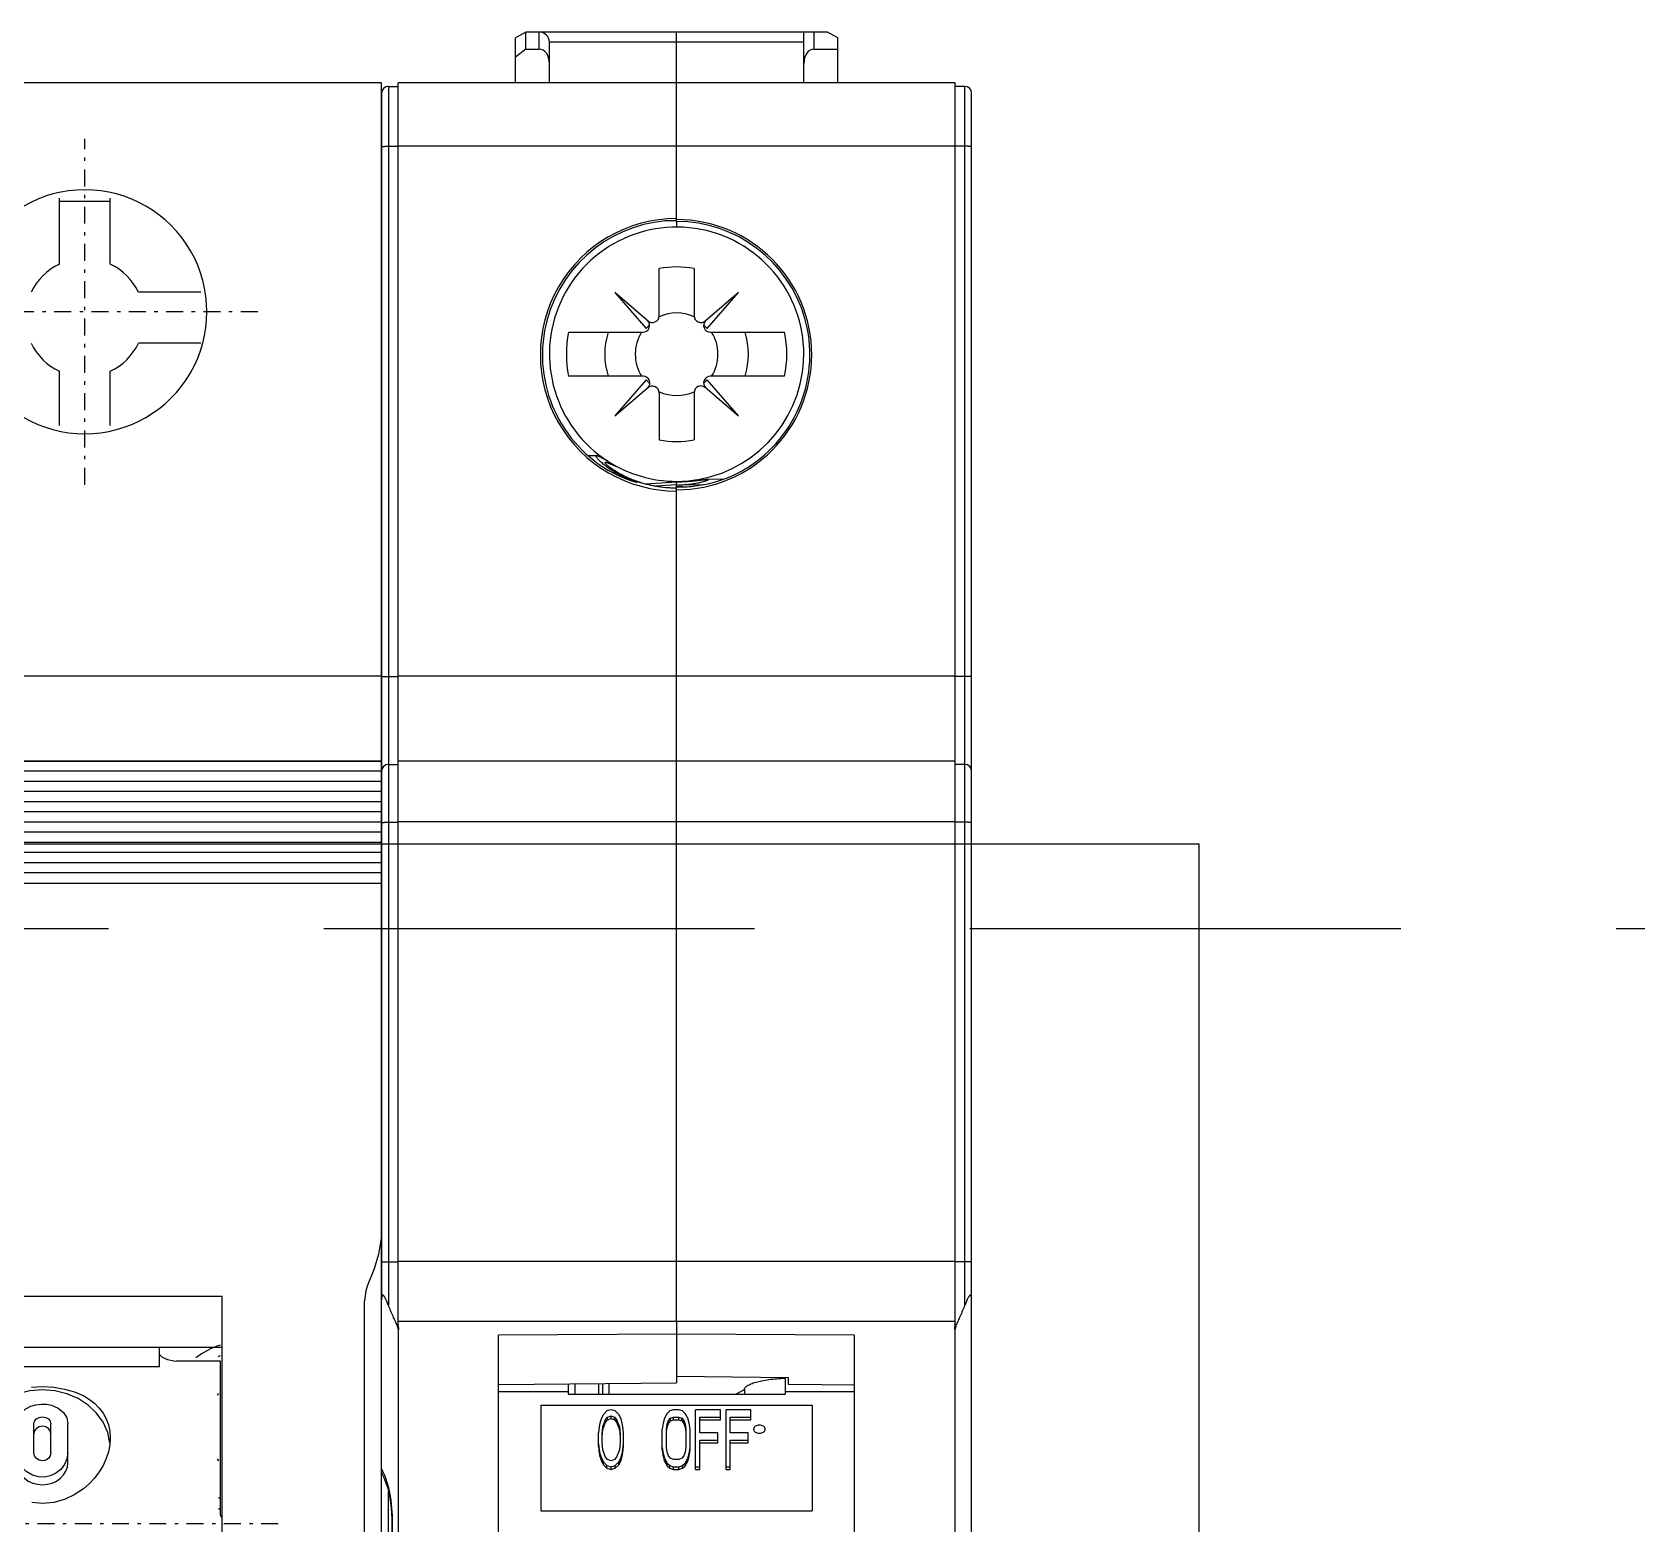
# Model space of a CAD drawing. Header units: millimetres. Extents: x -2573 to 1068, y -1220 to 2800.
# Drawn here: x 554.85 to 602.17, y 2189.94 to 2233.94 of the extents above; entities that cross this region are included whole.
import ezdxf

# ---------------------------------------------------------------- set-up
doc = ezdxf.new("R2010")
doc.units = ezdxf.units.MM
doc.linetypes.add('DASHDOT', pattern=[1, 0.5, -0.25, 0, -0.25])
doc.linetypes.add('DASHED', pattern=[19.05, 12.7, -6.35])
doc.layers.add('noprint', color=2, linetype='Continuous', true_color=0xffff00, plot=False)

# ---------------------------------------------------------------- blocks, each defined once
blk = doc.blocks.new('УЗО')
at = {"linetype": 'Continuous'}
for p, q in [((35, 39), (0, 39)), ((35, 37.14), (35, 39)), ((35, 21.5), (35, 37.14)), ((25.5, 35.5), (25.5, 35.606)), ((25.5, 33.656), (25.5, 35.5)), ((27, 35.5), (25.5, 35.5)), ((27, 35.5), (27, 35.606)), ((27, 33.656), (27, 35.5)), ((29.674, 32.825), (27.831, 32.825)), ((29.674, 31.325), (27.831, 31.325)), ((25.5, 28.894), (25.5, 30.494)), ((27, 28.894), (27, 30.494)), ((35, 21.5), (0, 21.5)), ((35, 19), (35, 21.5)), ((0, 19), (35, 19)), ((35, 19), (0, 19)), ((35, 19), (35, 15.4)), ((35, 17.207), (35, 19)), ((35, 18.7), (8.441, 18.7)), ((35, 18.4), (8.652, 18.4)), ((35, 18.1), (8.725, 18.1)), ((35, 17.8), (8.655, 17.8)), ((35, 17.5), (8.51, 17.5)), ((35, 17.2), (8.728, 17.2)), ((35, 5.181), (35, 17.207)), ((35, 16.9), (8.83, 16.9)), ((35, 16.6), (8.83, 16.6)), ((35, 16.3), (8.75, 16.3)), ((35, 15.7), (8.144, 15.7)), ((35, 16), (8.561, 16)), ((0, 15.4), (35, 15.4)), ((35, -12.181), (35, 5.181)), ((30.3, 3.208), (19.7, 3.208)), ((30.3, -6.573), (30.3, 3.208)), ((34.5, -10.079), (34.5, 3.079)), ((30.3, 1.7), (19.7, 1.7)), ((28.45, 1.134), (28.45, 1.7)), ((28.45, 1.343), (28.45, 1.5)), ((28.45, 1.134), (23.45, 1.134)), ((30.25, 1.302), (28.95, 1.302)), ((30.25, 1.134), (30.25, 1.302)), ((30.25, -1.913), (30.25, 1.134)), ((24.75, -1.406), (24.75, -0.544)), ((25.25, -1.406), (25.25, -0.544)), ((25.75, -1.406), (25.75, -0.544)), ((25.75, -1.698), (25.75, -1.406)), ((30.25, -2.46), (30.25, -1.913)), ((30.25, -3.201), (30.25, -2.46))]:
    blk.add_line(p, q, dxfattribs=at)
at = {"linetype": 'DASHDOT'}
for p, q in [((26.25, 27.15), (26.25, 37.35)), ((31.35, 32.25), (21.15, 32.25)), ((31.953, -3.5), (18.5, -3.5))]:
    blk.add_line(p, q, dxfattribs=at)
at = {"linetype": 'Continuous'}
for points in [[(35, 5.18), (34.989, 4.929), (34.911, 4.451), (34.782, 4.018), (34.58, 3.514)], [(34.58, 3.514), (34.535, 3.378), (34.5, 3.079)], [(28.45, 1.5), (28.528, 1.422), (28.685, 1.344), (28.871, 1.306), (28.95, 1.302)], [(24.683, 0.533), (25.011, 0.549), (25.337, 0.531), (25.652, 0.478), (25.947, 0.393), (26.217, 0.274), (26.389, 0.17), (26.543, 0.051), (26.678, -0.085), (26.791, -0.236), (26.881, -0.4), (26.947, -0.578), (26.987, -0.766), (27, -0.962)], [(26.992, -1.115), (26.926, -0.801), (26.793, -0.504), (26.599, -0.232), (26.35, 0.004), (26.055, 0.197), (25.724, 0.339), (25.368, 0.427), (25, 0.456), (24.631, 0.427), (24.275, 0.339), (23.944, 0.197), (23.649, 0.004), (23.4, -0.232), (23.207, -0.504), (23.074, -0.802), (23.008, -1.116)], [(24.25, -0.544), (24.278, -0.381), (24.36, -0.235), (24.49, -0.115), (24.658, -0.027), (24.805, 0.015), (24.961, 0.033), (25.119, 0.027), (25.272, -0.003), (25.467, -0.086), (25.619, -0.21), (25.716, -0.367), (25.75, -0.544)], [(24.75, -0.544), (24.769, -0.467), (24.823, -0.403), (24.904, -0.36), (25, -0.345), (25.096, -0.36), (25.177, -0.403), (25.231, -0.467), (25.25, -0.544)], [(25.25, -0.836), (25.231, -0.754), (25.177, -0.684), (25.096, -0.637), (25, -0.621), (24.904, -0.637), (24.823, -0.684), (24.769, -0.754), (24.75, -0.836)], [(27, -0.962), (26.986, -1.166), (26.946, -1.371), (26.879, -1.575), (26.788, -1.775), (26.674, -1.967), (26.537, -2.149), (26.381, -2.317), (26.207, -2.469), (25.94, -2.647), (25.647, -2.782), (25.336, -2.867), (25.014, -2.897), (24.692, -2.872)], [(25.75, -1.406), (25.725, -1.582), (25.653, -1.749), (25.539, -1.896), (25.389, -2.013), (25.229, -2.084), (25.057, -2.118), (24.881, -2.11), (24.712, -2.063), (24.523, -1.952), (24.376, -1.795), (24.282, -1.607), (24.25, -1.406)], [(25.25, -1.406), (25.231, -1.494), (25.177, -1.569), (25.096, -1.619), (25, -1.637), (24.904, -1.619), (24.823, -1.568), (24.769, -1.493), (24.75, -1.406)], [(24.25, -1.698), (24.264, -1.824), (24.307, -1.945), (24.376, -2.057), (24.47, -2.155), (24.583, -2.235), (24.713, -2.295), (24.854, -2.331), (25, -2.344), (25.146, -2.331), (25.287, -2.295), (25.417, -2.235), (25.53, -2.155), (25.624, -2.057), (25.693, -1.945), (25.736, -1.824), (25.75, -1.698)], [(30.298, -3.336), (30.253, -3.237), (30.25, -3.201)]]:
    blk.add_lwpolyline(points, dxfattribs=at)
for centre, radius, start, end in [((26.25, 32.25), 3.6, 89.9991, 270.0009), ((26.25, 32.25), 3.6, 269.9991, 90.0009), ((26.25, 32.075), 1.75, 115.3769, 154.6231), ((26.25, 32.075), 1.75, 25.3769, 64.6231), ((26.25, 32.075), 1.75, 205.3769, 244.6231), ((26.25, 32.075), 1.75, 295.3769, 334.6231), ((31.05, -0.645), 2.55, 108.5237, 126.7042), ((31.05, -0.645), 2.25, 111.1429, 112.6344), ((31.05, -0.645), 2.25, 111.153, 112.6458), ((31.05, -0.645), 1.3, 130.9234, 133.7354), ((31.05, -0.645), 1.3, 226.2679, 229.0796), ((31.05, -0.645), 2.25, 247.3498, 248.8431), ((31.05, -0.645), 2.25, 247.3656, 248.857), ((31.05, -0.645), 2.55, 250.1692, 251.4812)]:
    blk.add_arc(centre, radius, start, end, dxfattribs=at)
blk = doc.blocks.new('выключатель однополюсный')
at = {"color": 7, "linetype": 'Continuous'}
for p, q in [((-4.45, 3.36), (-4.75, 3.187)), ((-4.45, 2.86), (-4.45, 3.36)), ((4.45, 3.36), (-4.45, 3.36)), ((0, 1.86), (0, 3.36)), ((3.75, 1.86), (3.75, 3.36)), ((4.75, 3.187), (4.45, 3.36)), ((-4.75, 1.86), (-4.75, 3.187)), ((-4.45, 2.86), (-4.75, 2.616)), ((-4.45, 2.86), (-4.05, 2.86)), ((-3.75, 1.86), (-3.75, 3.06)), ((4.05, 2.86), (4.75, 2.86)), ((4.75, 1.86), (4.75, 3.187)), ((-8.7, 1.56), (-8.7, -34.034)), ((-8.5, 1.76), (-8.21, 1.76)), ((-8.21, -34.9), (-8.21, 1.86)), ((8.21, 1.86), (-8.21, 1.86)), ((0, -2.171), (0, 1.86)), ((8.21, -34.9), (8.21, 1.86)), ((8.5, 1.76), (8.21, 1.76)), ((8.7, -82.84), (8.7, 1.56)), ((0, -2.224), (0, -2.171)), ((0, -2.224), (0, -2.39)), ((-0.515, -5.005), (-0.515, -3.617)), ((0.515, -3.617), (0.515, -5.004)), ((-1.821, -4.319), (-0.902, -5.379)), ((-0.83, -5.177), (-1.821, -4.319)), ((1.821, -4.319), (0.829, -5.179)), ((0.902, -5.379), (1.821, -4.319)), ((-3.184, -5.49), (-0.996, -5.49)), ((-0.902, -5.379), (-0.796, -5.274)), ((0.796, -5.273), (0.902, -5.379)), ((0.995, -5.49), (3.186, -5.49)), ((-0.988, -6.79), (-3.184, -6.79)), ((-0.902, -6.9), (-1.821, -7.96)), ((-1.821, -7.96), (-0.814, -7.088)), ((-0.789, -7.012), (-0.902, -6.9)), ((0.902, -6.9), (0.796, -7.006)), ((1.821, -7.96), (0.902, -6.9)), ((3.186, -6.79), (0.995, -6.79)), ((-0.515, -7.282), (-0.515, -8.663)), ((0.515, -7.275), (0.515, -8.663)), ((0.829, -7.1), (1.821, -7.96)), ((-2.615, -9.127), (-2.367, -9.131)), ((0, -9.913), (-0.905, -9.973)), ((0, -9.89), (0, -9.913)), ((0, -9.994), (0, -9.913)), ((1.383, -9.827), (0.927, -9.831)), ((0, -9.994), (-0.624, -10.035)), ((0, -9.994), (0.797, -9.987)), ((0, -10.14), (0, -9.994)), ((0, -34.665), (0, -10.14)), ((-8.5, -15.643), (-8.21, -15.643)), ((8.21, -15.64), (-8.21, -15.64)), ((8.5, -15.643), (8.21, -15.643)), ((-8.5, -18.24), (-8.21, -18.24)), ((8.21, -18.14), (-8.21, -18.14)), ((8.5, -18.24), (8.21, -18.24)), ((-8.7, -47.245), (-8.7, -34.034)), ((-8.2, -46.365), (-8.2, -34.914)), ((0, -34.665), (0, -36.474)), ((8.2, -34.914), (8.2, -46.365)), ((0, -35.045), (-5.25, -35.07)), ((-5.25, -43.06), (-5.25, -35.07)), ((5.25, -35.07), (0, -35.045)), ((5.25, -43.06), (5.25, -35.07)), ((3.3, -36.33), (0, -36.295)), ((3.2, -36.329), (3.2, -36.73)), ((3.3, -36.524), (3.3, -36.33)), ((-5.25, -36.525), (0, -36.474)), ((-3.2, -36.505), (-3.2, -36.73)), ((-3.2, -36.73), (-3.2, -36.81)), ((-3.2, -36.81), (3.2, -36.81)), ((-3, -36.503), (-3, -36.81)), ((-2.3, -36.497), (-2.3, -36.81)), ((-2, -36.494), (-2, -36.81)), ((1.75, -36.81), (2, -36.676)), ((2, -36.675), (2, -36.81)), ((3.2, -36.73), (3.2, -36.81)), ((5.25, -36.543), (3.3, -36.524)), ((-4, -37.133), (4, -37.133)), ((-4, -37.133), (-4, -40.256)), ((-2.055, -37.308), (-2.157, -37.415)), ((-1.932, -37.272), (-2.055, -37.308)), ((-1.81, -37.308), (-1.932, -37.272)), ((-1.708, -37.415), (-1.81, -37.308)), ((-0.279, -37.379), (-0.36, -37.522)), ((-0.197, -37.308), (-0.279, -37.379)), ((-0.095, -37.272), (-0.197, -37.308)), ((0.068, -37.272), (-0.095, -37.272)), ((0.17, -37.308), (0.068, -37.272)), ((0.252, -37.379), (0.17, -37.308)), ((0.334, -37.522), (0.252, -37.379)), ((0.558, -39.036), (0.558, -37.272)), ((1.293, -37.272), (0.558, -37.272)), ((1.293, -37.568), (1.293, -37.272)), ((1.457, -39.036), (1.457, -37.272)), ((2.192, -37.272), (1.457, -37.272)), ((2.192, -37.568), (2.192, -37.272)), ((4, -37.133), (4, -40.256)), ((-2.28, -37.773), (-2.3, -37.952)), ((-2.259, -37.666), (-2.28, -37.773)), ((-2.218, -37.522), (-2.259, -37.666)), ((-2.157, -37.415), (-2.218, -37.522)), ((-2.198, -37.988), (-2.178, -37.773)), ((-2.198, -38.069), (-2.178, -37.854)), ((-2.178, -37.773), (-2.096, -37.558)), ((-2.178, -37.854), (-2.096, -37.639)), ((-2.178, -37.854), (-2.178, -37.773)), ((-2.096, -37.558), (-2.035, -37.487)), ((-2.096, -37.639), (-2.096, -37.558)), ((-2.096, -37.639), (-2.035, -37.568)), ((-2.035, -37.487), (-1.932, -37.451)), ((-2.035, -37.568), (-2.035, -37.487)), ((-2.035, -37.568), (-1.932, -37.532)), ((-1.932, -37.451), (-1.83, -37.487)), ((-1.932, -37.532), (-1.932, -37.451)), ((-1.932, -37.532), (-1.83, -37.568)), ((-1.83, -37.487), (-1.769, -37.558)), ((-1.83, -37.568), (-1.83, -37.487)), ((-1.83, -37.568), (-1.769, -37.639)), ((-1.769, -37.558), (-1.688, -37.773)), ((-1.769, -37.639), (-1.769, -37.558)), ((-1.769, -37.639), (-1.688, -37.854)), ((-1.647, -37.522), (-1.708, -37.415)), ((-1.688, -37.773), (-1.667, -37.988)), ((-1.688, -37.854), (-1.688, -37.773)), ((-1.688, -37.854), (-1.667, -38.069)), ((-1.606, -37.666), (-1.647, -37.522)), ((-1.585, -37.773), (-1.606, -37.666)), ((-1.565, -37.952), (-1.585, -37.773)), ((-0.401, -37.666), (-0.422, -37.845)), ((-0.422, -38.463), (-0.422, -37.845)), ((-0.36, -37.522), (-0.401, -37.666)), ((-0.299, -37.845), (-0.279, -37.701)), ((-0.299, -37.926), (-0.279, -37.782)), ((-0.299, -38.382), (-0.299, -37.845)), ((-0.279, -37.701), (-0.238, -37.594)), ((-0.279, -37.782), (-0.238, -37.675)), ((-0.279, -37.782), (-0.279, -37.701)), ((-0.238, -37.594), (-0.177, -37.522)), ((-0.238, -37.675), (-0.238, -37.594)), ((-0.238, -37.675), (-0.177, -37.603)), ((-0.177, -37.522), (-0.095, -37.487)), ((-0.177, -37.603), (-0.177, -37.522)), ((-0.177, -37.603), (-0.095, -37.568)), ((-0.095, -37.568), (-0.095, -37.487)), ((-0.095, -37.487), (0.068, -37.487)), ((-0.095, -37.568), (0.068, -37.568)), ((0.068, -37.568), (0.068, -37.487)), ((0.068, -37.487), (0.15, -37.522)), ((0.068, -37.568), (0.15, -37.603)), ((0.15, -37.603), (0.15, -37.522)), ((0.15, -37.522), (0.211, -37.594)), ((0.15, -37.603), (0.211, -37.675)), ((0.211, -37.675), (0.211, -37.594)), ((0.211, -37.594), (0.252, -37.701)), ((0.211, -37.675), (0.252, -37.782)), ((0.252, -37.701), (0.273, -37.845)), ((0.252, -37.782), (0.252, -37.701)), ((0.252, -37.782), (0.273, -37.926)), ((0.273, -37.845), (0.273, -38.382)), ((0.375, -37.666), (0.334, -37.522)), ((0.395, -37.845), (0.375, -37.666)), ((0.395, -38.463), (0.395, -37.845)), ((0.681, -37.952), (0.681, -37.487)), ((0.681, -37.487), (1.293, -37.487)), ((0.681, -37.568), (1.293, -37.568)), ((1.579, -37.952), (1.579, -37.487)), ((1.579, -37.487), (2.192, -37.487)), ((1.579, -37.568), (2.192, -37.568)), ((-2.3, -38.355), (-2.3, -37.952)), ((-2.3, -38.274), (-2.28, -38.453)), ((-2.198, -38.239), (-2.198, -37.988)), ((-2.178, -38.453), (-2.198, -38.239)), ((-1.667, -38.239), (-1.688, -38.453)), ((-1.667, -37.988), (-1.667, -38.239)), ((-1.585, -38.453), (-1.565, -38.274)), ((-1.565, -38.355), (-1.565, -37.952)), ((1.212, -37.952), (0.681, -37.952)), ((0.681, -39.036), (0.681, -38.167)), ((0.681, -38.167), (1.212, -38.167)), ((0.681, -38.248), (1.212, -38.248)), ((1.212, -38.248), (1.212, -37.952)), ((2.11, -37.952), (1.579, -37.952)), ((1.579, -39.036), (1.579, -38.167)), ((1.579, -38.167), (2.11, -38.167)), ((1.579, -38.248), (2.11, -38.248)), ((2.11, -38.248), (2.11, -37.952)), ((-2.3, -38.355), (-2.28, -38.534)), ((-2.28, -38.453), (-2.259, -38.561)), ((-2.28, -38.534), (-2.28, -38.453)), ((-2.28, -38.534), (-2.259, -38.642)), ((-2.259, -38.561), (-2.218, -38.704)), ((-2.259, -38.642), (-2.259, -38.561)), ((-2.259, -38.642), (-2.218, -38.785)), ((-2.218, -38.704), (-2.157, -38.812)), ((-2.218, -38.785), (-2.218, -38.704)), ((-2.218, -38.785), (-2.157, -38.893)), ((-2.096, -38.668), (-2.178, -38.453)), ((-2.035, -38.74), (-2.096, -38.668)), ((-1.932, -38.776), (-2.035, -38.74)), ((-1.83, -38.74), (-1.932, -38.776)), ((-1.769, -38.668), (-1.83, -38.74)), ((-1.688, -38.453), (-1.769, -38.668)), ((-1.708, -38.812), (-1.647, -38.704)), ((-1.708, -38.893), (-1.647, -38.785)), ((-1.647, -38.704), (-1.606, -38.561)), ((-1.647, -38.785), (-1.606, -38.642)), ((-1.647, -38.785), (-1.647, -38.704)), ((-1.606, -38.561), (-1.585, -38.453)), ((-1.606, -38.642), (-1.585, -38.534)), ((-1.606, -38.642), (-1.606, -38.561)), ((-1.585, -38.534), (-1.565, -38.355)), ((-1.585, -38.534), (-1.585, -38.453)), ((-0.422, -38.382), (-0.401, -38.561)), ((-0.422, -38.463), (-0.401, -38.642)), ((-0.401, -38.642), (-0.401, -38.561)), ((-0.401, -38.561), (-0.36, -38.704)), ((-0.401, -38.642), (-0.36, -38.785)), ((-0.36, -38.785), (-0.36, -38.704)), ((-0.36, -38.704), (-0.279, -38.847)), ((-0.36, -38.785), (-0.279, -38.928)), ((-0.279, -38.525), (-0.299, -38.382)), ((-0.238, -38.632), (-0.279, -38.525)), ((-0.177, -38.704), (-0.238, -38.632)), ((-0.095, -38.74), (-0.177, -38.704)), ((0.068, -38.74), (-0.095, -38.74)), ((0.15, -38.704), (0.068, -38.74)), ((0.211, -38.632), (0.15, -38.704)), ((0.252, -38.525), (0.211, -38.632)), ((0.273, -38.382), (0.252, -38.525)), ((0.252, -38.847), (0.334, -38.704)), ((0.252, -38.928), (0.334, -38.785)), ((0.334, -38.704), (0.375, -38.561)), ((0.334, -38.785), (0.375, -38.642)), ((0.334, -38.785), (0.334, -38.704)), ((0.375, -38.561), (0.395, -38.382)), ((0.375, -38.642), (0.395, -38.463)), ((0.375, -38.642), (0.375, -38.561)), ((-2.157, -38.812), (-2.055, -38.919)), ((-2.157, -38.893), (-2.157, -38.812)), ((-2.157, -38.893), (-2.055, -39)), ((-2.055, -38.919), (-1.932, -38.955)), ((-2.055, -39), (-2.055, -38.919)), ((-2.055, -39), (-1.932, -39.036)), ((-1.932, -38.955), (-1.81, -38.919)), ((-1.932, -39.036), (-1.932, -38.955)), ((-1.932, -39.036), (-1.81, -39)), ((-1.81, -38.919), (-1.708, -38.812)), ((-1.81, -39), (-1.708, -38.893)), ((-1.81, -39), (-1.81, -38.919)), ((-1.708, -38.893), (-1.708, -38.812)), ((-0.279, -38.928), (-0.279, -38.847)), ((-0.279, -38.847), (-0.197, -38.919)), ((-0.279, -38.928), (-0.197, -39)), ((-0.197, -39), (-0.197, -38.919)), ((-0.197, -38.919), (-0.095, -38.955)), ((-0.197, -39), (-0.095, -39.036)), ((-0.095, -39.036), (-0.095, -38.955)), ((-0.095, -38.955), (0.068, -38.955)), ((-0.095, -39.036), (0.068, -39.036)), ((0.068, -38.955), (0.17, -38.919)), ((0.068, -39.036), (0.068, -38.955)), ((0.068, -39.036), (0.17, -39)), ((0.17, -38.919), (0.252, -38.847)), ((0.17, -39), (0.17, -38.919)), ((0.17, -39), (0.252, -38.928)), ((0.252, -38.928), (0.252, -38.847)), ((0.558, -38.955), (0.681, -38.955)), ((0.558, -39.036), (0.681, -39.036)), ((1.457, -38.955), (1.579, -38.955)), ((1.457, -39.036), (1.579, -39.036)), ((-4, -40.256), (4, -40.256))]:
    blk.add_line(p, q, dxfattribs=at)
at = {"color": 9, "linetype": 'Continuous', "true_color": 0xc0c0c0}
for p, q in [((-4.05, 2.86), (-4.05, 3.36)), ((4.05, 3.36), (4.05, 2.86)), ((3.75, 3.06), (-3.75, 3.06)), ((-8.5, 1.76), (-8.5, -34.185)), ((8.5, -34.185), (8.5, 1.76)), ((8.21, 0), (-8.21, 0)), ((-8.5, -0.007), (-8.21, -0.007)), ((8.5, -0.007), (8.21, -0.007)), ((0, -2.207), (-0.347, -2.213)), ((-1.772, -9.641), (-1.884, -9.639)), ((-1.289, -9.869), (-1.359, -9.867)), ((0.195, -10.052), (0, -10.054)), ((-8.5, -19.943), (-8.21, -19.943)), ((8.21, -19.932), (-8.21, -19.932)), ((8.5, -19.943), (8.21, -19.943)), ((-8.5, -32.908), (-8.21, -32.908)), ((8.21, -32.904), (-8.21, -32.904)), ((8.5, -32.908), (8.21, -32.908)), ((-8.251, -34.757), (-8.21, -34.757)), ((8.21, -34.665), (-8.21, -34.665)), ((8.251, -34.757), (8.21, -34.757)), ((-5.25, -36.73), (-3.2, -36.73)), ((-2.188, -36.496), (-2.188, -36.81)), ((3.2, -36.73), (5.25, -36.73)), ((-8.497, -41.597), (-8.497, -39.681))]:
    blk.add_line(p, q, dxfattribs=at)
at = {"color": 7, "linetype": 'Continuous'}
for points in [[(-1.756, -9.621), (-1.792, -9.599), (-1.826, -9.577), (-1.856, -9.557), (-1.884, -9.538), (-1.909, -9.521), (-1.932, -9.504), (-1.952, -9.489), (-1.969, -9.475), (-1.984, -9.463), (-1.997, -9.452), (-2.008, -9.443), (-2.016, -9.435), (-2.022, -9.43), (-2.025, -9.426), (-2.026, -9.425)], [(-1.235, -9.869), (-1.301, -9.844), (-1.363, -9.819), (-1.422, -9.793), (-1.479, -9.768), (-1.532, -9.742), (-1.583, -9.717), (-1.631, -9.692), (-1.675, -9.668), (-1.717, -9.644), (-1.756, -9.621)], [(-1.095, -9.918), (-1.167, -9.894), (-1.235, -9.869)], [(0, -10.093), (-0.089, -10.091), (-0.198, -10.086), (-0.303, -10.078), (-0.404, -10.068), (-0.502, -10.055), (-0.597, -10.04), (-0.688, -10.023), (-0.776, -10.005), (-0.861, -9.985), (-0.942, -9.964), (-1.02, -9.941), (-1.095, -9.918)], [(-8.668, -39.191), (-8.642, -39.249), (-8.579, -39.404), (-8.529, -39.558), (-8.489, -39.712), (-8.459, -39.866), (-8.435, -40.021), (-8.418, -40.176), (-8.407, -40.334), (-8.4, -40.494), (-8.398, -40.64)], [(-8.398, -40.64), (-8.4, -40.784), (-8.407, -40.944), (-8.418, -41.101), (-8.435, -41.257), (-8.458, -41.411), (-8.489, -41.566), (-8.529, -41.72), (-8.579, -41.874), (-8.641, -42.029), (-8.668, -42.088)]]:
    blk.add_lwpolyline(points, dxfattribs=at)
for centre, radius, start, end in [((-4.05, 3.06), 0.3, 0, 90), ((-8.5, 1.56), 0.2, 90, 180), ((-8.5, 1.56), 0.2, 98.0214, 100.1321), ((8.5, 1.56), 0.2, 0, 90), ((0, -6.14), 3.75, 270, 237.5106), ((0, -6.14), 2.575, 78.463, 101.537), ((-0.996, -5.29), 0.2, 270, 45.4387), ((-0.715, -5.005), 0.2, 225.4387, 0), ((0, -6.14), 1.22, 65.0308, 114.9692), ((0.715, -5.004), 0.2, 180, 314.427), ((0.995, -5.29), 0.2, 134.427, 270), ((0, -6.14), 3.25, 168.463, 191.537), ((0, -6.14), 2.119, 162.1391, 197.8609), ((0, -6.14), 1.22, 147.8061, 180), ((0, -6.14), 1.22, 327.8061, 32.1939), ((0, -6.14), 2.119, 342.1391, 17.8609), ((0, -6.14), 3.251, 348.4677, 11.5323), ((0, -6.14), 1.22, 180, 212.1939), ((-0.988, -6.99), 0.2, 313.0821, 90), ((-0.715, -7.282), 0.2, 0, 133.0821), ((0.715, -7.275), 0.2, 45.573, 180), ((0.995, -6.99), 0.2, 90, 225.573), ((0, -6.14), 1.22, 245.0308, 294.9692), ((0, -6.14), 2.575, 258.463, 281.537), ((0, -6.14), 3.75, 237.5102, 270), ((-8.5, -18.44), 0.2, 90, 180), ((8.5, -18.44), 0.2, 0, 90)]:
    blk.add_arc(centre, radius, start, end, dxfattribs=at)
at = {"color": 9, "linetype": 'Continuous', "true_color": 0xc0c0c0}
for centre, radius, start, end in [((-0.042, -6.653), 3.432, 248.4437, 251.0613), ((0.024, -6.384), 3.709, 269.0949, 269.6269), ((-11.973, -40.578), 3.629, 25.1846, 25.5893)]:
    blk.add_arc(centre, radius, start, end, dxfattribs=at)
at = {"color": 7, "linetype": 'Continuous'}
for centre, major_axis, ratio, start_param, end_param in [((-4.05, 2.436), (0, 0.424), 0.707107, 4.712389, 6.283185), ((4.05, 2.436), (0, -0.424), 0.707107, 3.141593, 4.712389), ((0.004, -6.157), (-0.962, 3.843), 0.999989, 6.039123, 8.647871), ((0, -6.158), (0, 4.018), 0.99999, 0, 3.141593), ((0, -6.155), (0, 3.984), 0.999992, 3.141593, 6.283185), ((-0.002, -6.155), (0.488, 3.901), 0.999992, 3.81872, 6.407149), ((-0.007, -6.5), (0.075, 3.606), 0.995002, 2.648644, 2.797291)]:
    blk.add_ellipse(centre, major_axis=major_axis, ratio=ratio, start_param=start_param, end_param=end_param, dxfattribs=at)
at = {"color": 9, "linetype": 'Continuous', "true_color": 0xc0c0c0}
for points, knots in [([(-8.7, -0.021), (-8.7, -0.02), (-8.699, -0.019), (-8.696, -0.018), (-8.691, -0.017), (-8.681, -0.015), (-8.664, -0.013), (-8.64, -0.011), (-8.61, -0.009), (-8.576, -0.008), (-8.539, -0.007), (-8.513, -0.007), (-8.5, -0.007)], [0, 0, 0, 0, 0.008294, 0.024077, 0.048626, 0.082035, 0.174467, 0.298258, 0.448803, 0.620399, 0.806492, 1, 1, 1, 1]), ([(8.7, -0.021), (8.7, -0.02), (8.699, -0.019), (8.696, -0.018), (8.691, -0.017), (8.681, -0.015), (8.664, -0.013), (8.64, -0.011), (8.61, -0.009), (8.576, -0.008), (8.539, -0.007), (8.513, -0.007), (8.5, -0.007)], [0, 0, 0, 0, 0.008294, 0.024077, 0.048626, 0.082035, 0.174467, 0.298258, 0.448803, 0.620399, 0.806492, 1, 1, 1, 1]), ([(-2.031, -9.429), (-2.039, -9.421), (-2.055, -9.408), (-2.075, -9.388), (-2.09, -9.371), (-2.101, -9.356), (-2.107, -9.346), (-2.109, -9.339), (-2.11, -9.335), (-2.109, -9.331), (-2.106, -9.329), (-2.103, -9.327), (-2.1, -9.327), (-2.099, -9.327)], [0, 0, 0, 0, 0.240117, 0.4434, 0.609549, 0.738805, 0.832444, 0.867128, 0.895132, 0.918769, 0.941698, 0.967862, 1, 1, 1, 1]), ([(-2.099, -9.327), (-2.096, -9.326), (-2.09, -9.327), (-2.074, -9.329), (-2.048, -9.336), (-2.011, -9.35), (-1.966, -9.369), (-1.911, -9.392), (-1.822, -9.431), (-1.751, -9.461), (-1.7, -9.482)], [0, 0, 0, 0, 0.019291, 0.044246, 0.111993, 0.203835, 0.319392, 0.457899, 0.618335, 1, 1, 1, 1]), ([(-1.303, -9.844), (-1.385, -9.812), (-1.538, -9.744), (-1.743, -9.634), (-1.886, -9.542), (-1.977, -9.474), (-2.014, -9.443), (-2.031, -9.429)], [0, 0, 0, 0, 0.31596, 0.595391, 0.826826, 0.921237, 1, 1, 1, 1]), ([(-0.034, -10.093), (-0.229, -10.09), (-0.61, -10.054), (-0.98, -9.959), (-1.156, -9.899)], [0, 0, 0, 0, 0.512397, 1, 1, 1, 1]), ([(-8.7, -19.964), (-8.7, -19.963), (-8.699, -19.961), (-8.696, -19.959), (-8.691, -19.957), (-8.681, -19.954), (-8.664, -19.951), (-8.64, -19.949), (-8.61, -19.946), (-8.563, -19.943), (-8.526, -19.943), (-8.5, -19.943)], [0, 0, 0, 0, 0.011049, 0.028326, 0.053708, 0.087568, 0.180168, 0.303483, 0.4531, 0.623445, 1, 1, 1, 1]), ([(8.7, -19.964), (8.7, -19.963), (8.699, -19.961), (8.696, -19.959), (8.691, -19.957), (8.681, -19.954), (8.664, -19.951), (8.64, -19.949), (8.61, -19.946), (8.563, -19.943), (8.526, -19.943), (8.5, -19.943)], [0, 0, 0, 0, 0.011049, 0.028325, 0.053709, 0.087567, 0.180169, 0.303485, 0.4531, 0.623446, 1, 1, 1, 1]), ([(-8.7, -32.916), (-8.7, -32.916), (-8.698, -32.915), (-8.696, -32.914), (-8.691, -32.914), (-8.684, -32.913), (-8.676, -32.912), (-8.666, -32.912), (-8.654, -32.911), (-8.636, -32.91), (-8.61, -32.909), (-8.576, -32.909), (-8.539, -32.908), (-8.513, -32.908), (-8.5, -32.908)], [0, 0, 0, 0, 0.006112, 0.020951, 0.045011, 0.078174, 0.120154, 0.170571, 0.228947, 0.294727, 0.44592, 0.618366, 0.805443, 1, 1, 1, 1]), ([(8.7, -32.916), (8.7, -32.916), (8.698, -32.915), (8.696, -32.914), (8.691, -32.914), (8.684, -32.913), (8.676, -32.912), (8.666, -32.912), (8.654, -32.911), (8.636, -32.91), (8.61, -32.909), (8.576, -32.909), (8.539, -32.908), (8.513, -32.908), (8.5, -32.908)], [0, 0, 0, 0, 0.006113, 0.020951, 0.045012, 0.078173, 0.120154, 0.170572, 0.228946, 0.294729, 0.44592, 0.618367, 0.805444, 1, 1, 1, 1]), ([(-8.689, -39.034), (-8.662, -39.091), (-8.612, -39.206), (-8.547, -39.386), (-8.494, -39.576), (-8.453, -39.775), (-8.422, -39.983), (-8.393, -40.272), (-8.386, -40.492), (-8.386, -40.64)], [0, 0, 0, 0, 0.113595, 0.22929, 0.348496, 0.47193, 0.599594, 0.730886, 1, 1, 1, 1]), ([(-8.386, -40.64), (-8.386, -40.787), (-8.393, -41.007), (-8.422, -41.296), (-8.453, -41.504), (-8.494, -41.703), (-8.547, -41.893), (-8.612, -42.073), (-8.662, -42.188), (-8.689, -42.245)], [0, 0, 0, 0, 0.269114, 0.400406, 0.52807, 0.651504, 0.77071, 0.886405, 1, 1, 1, 1])]:
    blk.add_open_spline(points, degree=3, knots=knots, dxfattribs=at)
at = {"color": 7, "linetype": 'Continuous'}
for points, knots in [([(-2.367, -9.131), (-2.369, -9.131), (-2.373, -9.131), (-2.377, -9.133), (-2.38, -9.136), (-2.381, -9.14), (-2.381, -9.146), (-2.379, -9.153), (-2.375, -9.16), (-2.367, -9.173), (-2.354, -9.192), (-2.332, -9.218), (-2.304, -9.248), (-2.27, -9.282), (-2.229, -9.32), (-2.163, -9.377), (-2.065, -9.454), (-1.928, -9.549), (-1.826, -9.61), (-1.772, -9.641)], [0, 0, 0, 0, 0.007018, 0.012553, 0.017389, 0.022644, 0.029231, 0.037639, 0.048102, 0.06074, 0.092744, 0.133867, 0.184095, 0.243299, 0.311264, 0.3877, 0.564453, 0.769976, 1, 1, 1, 1]), ([(-2.014, -9.303), (-2.058, -9.279), (-2.121, -9.246), (-2.199, -9.204), (-2.247, -9.179), (-2.287, -9.159), (-2.321, -9.144), (-2.346, -9.134), (-2.361, -9.131), (-2.367, -9.131)], [0, 0, 0, 0, 0.379747, 0.538845, 0.676267, 0.791342, 0.883621, 0.952977, 1, 1, 1, 1]), ([(-1.162, -9.922), (-1.164, -9.922), (-1.168, -9.921), (-1.178, -9.919), (-1.194, -9.916), (-1.215, -9.91), (-1.239, -9.904), (-1.264, -9.897), (-1.299, -9.886), (-1.343, -9.872), (-1.398, -9.854), (-1.453, -9.834), (-1.508, -9.813), (-1.583, -9.783), (-1.676, -9.743), (-1.787, -9.691), (-1.897, -9.634), (-1.969, -9.593), (-2.004, -9.572)], [0, 0, 0, 0, 0.005458, 0.013291, 0.03389, 0.058559, 0.085593, 0.114115, 0.143649, 0.204724, 0.267565, 0.331589, 0.39648, 0.46205, 0.594753, 0.729025, 0.864326, 1, 1, 1, 1]), ([(-1.289, -9.869), (-1.281, -9.872), (-1.266, -9.878), (-1.243, -9.887), (-1.225, -9.894), (-1.21, -9.899), (-1.2, -9.903), (-1.191, -9.907), (-1.182, -9.91), (-1.175, -9.913), (-1.169, -9.916), (-1.165, -9.917), (-1.163, -9.918), (-1.162, -9.919), (-1.161, -9.92), (-1.16, -9.921), (-1.16, -9.922), (-1.161, -9.922), (-1.162, -9.922), (-1.162, -9.922)], [0, 0, 0, 0, 0.177438, 0.349744, 0.514857, 0.593714, 0.669295, 0.740714, 0.806733, 0.865693, 0.915298, 0.935731, 0.952732, 0.965958, 0.975151, 0.98038, 0.983704, 0.989826, 1, 1, 1, 1]), ([(0.927, -9.831), (0.92, -9.831), (0.903, -9.833), (0.873, -9.836), (0.837, -9.841), (0.775, -9.85), (0.685, -9.863), (0.566, -9.878), (0.434, -9.893), (0.244, -9.908), (0.098, -9.913), (0, -9.913)], [0, 0, 0, 0, 0.023304, 0.05548, 0.095738, 0.143181, 0.255996, 0.387171, 0.531126, 0.683471, 1, 1, 1, 1]), ([(0, -9.994), (0.061, -9.994), (0.182, -9.991), (0.359, -9.976), (0.502, -9.957), (0.609, -9.937), (0.683, -9.922), (0.75, -9.906), (0.802, -9.892), (0.838, -9.881), (0.862, -9.873), (0.883, -9.866), (0.901, -9.859), (0.917, -9.853), (0.928, -9.847), (0.936, -9.843), (0.941, -9.84), (0.943, -9.838), (0.945, -9.836), (0.944, -9.834), (0.942, -9.833), (0.94, -9.832), (0.935, -9.831), (0.93, -9.831), (0.927, -9.831)], [0, 0, 0, 0, 0.186183, 0.368913, 0.543145, 0.625037, 0.702028, 0.772811, 0.835875, 0.863994, 0.889549, 0.912325, 0.932118, 0.948739, 0.962035, 0.971902, 0.975546, 0.978354, 0.981777, 0.98313, 0.984932, 0.987454, 0.990789, 1, 1, 1, 1]), ([(0.121, -10.054), (0.203, -10.053), (0.37, -10.046), (0.702, -10.01), (1.117, -9.924), (1.604, -9.753), (1.913, -9.593), (2.062, -9.501)], [0, 0, 0, 0, 0.121776, 0.244126, 0.491017, 0.74288, 1, 1, 1, 1]), ([(0, -10.054), (0.021, -10.054), (0.061, -10.054), (0.101, -10.054), (0.121, -10.054)], [0, 0, 0, 0, 0.516289, 1, 1, 1, 1]), ([(-8.7, -15.65), (-8.7, -15.65), (-8.698, -15.649), (-8.696, -15.648), (-8.691, -15.648), (-8.684, -15.647), (-8.676, -15.647), (-8.666, -15.646), (-8.654, -15.646), (-8.636, -15.645), (-8.61, -15.644), (-8.576, -15.643), (-8.539, -15.643), (-8.513, -15.643), (-8.5, -15.643)], [0, 0, 0, 0, 0.005895, 0.020644, 0.044651, 0.077778, 0.119734, 0.170138, 0.228512, 0.294299, 0.445542, 0.618083, 0.805291, 1, 1, 1, 1]), ([(8.7, -15.65), (8.7, -15.65), (8.698, -15.649), (8.696, -15.648), (8.691, -15.648), (8.684, -15.647), (8.676, -15.647), (8.666, -15.646), (8.654, -15.646), (8.636, -15.645), (8.61, -15.644), (8.576, -15.643), (8.539, -15.643), (8.513, -15.643), (8.5, -15.643)], [0, 0, 0, 0, 0.005889, 0.020641, 0.044648, 0.077774, 0.119731, 0.170135, 0.228509, 0.294297, 0.44554, 0.618082, 0.805291, 1, 1, 1, 1]), ([(-8.5, -34.185), (-8.508, -34.165), (-8.523, -34.127), (-8.543, -34.08), (-8.559, -34.043), (-8.572, -34.015), (-8.586, -33.988), (-8.6, -33.962), (-8.612, -33.942), (-8.623, -33.926), (-8.631, -33.915), (-8.639, -33.906), (-8.649, -33.899), (-8.657, -33.895), (-8.665, -33.894), (-8.672, -33.897), (-8.681, -33.906), (-8.69, -33.926), (-8.698, -33.969), (-8.7, -34.008), (-8.7, -34.034)], [0, 0, 0, 0, 0.12543, 0.250803, 0.31323, 0.375277, 0.4367, 0.497111, 0.555848, 0.584244, 0.611678, 0.637778, 0.662035, 0.684082, 0.694716, 0.705833, 0.732341, 0.765588, 0.841215, 1, 1, 1, 1]), ([(8.7, -34.034), (8.7, -34.008), (8.698, -33.969), (8.69, -33.926), (8.681, -33.906), (8.672, -33.897), (8.665, -33.894), (8.657, -33.895), (8.649, -33.899), (8.639, -33.906), (8.631, -33.915), (8.623, -33.926), (8.612, -33.942), (8.6, -33.962), (8.586, -33.988), (8.572, -34.015), (8.559, -34.043), (8.543, -34.08), (8.523, -34.127), (8.508, -34.165), (8.5, -34.185)], [0, 0, 0, 0, 0.158787, 0.234419, 0.267664, 0.294174, 0.305289, 0.315921, 0.337967, 0.362224, 0.388323, 0.415756, 0.444153, 0.502889, 0.5633, 0.624723, 0.68677, 0.749197, 0.87457, 1, 1, 1, 1]), ([(-8.251, -34.757), (-8.267, -34.72), (-8.303, -34.639), (-8.39, -34.45), (-8.456, -34.295), (-8.5, -34.185)], [0, 0, 0, 0, 0.192809, 0.427431, 1, 1, 1, 1]), ([(8.5, -34.185), (8.456, -34.295), (8.39, -34.45), (8.303, -34.639), (8.267, -34.72), (8.251, -34.757)], [0, 0, 0, 0, 0.572569, 0.807191, 1, 1, 1, 1]), ([(-8.21, -34.9), (-8.212, -34.888), (-8.221, -34.839), (-8.236, -34.791), (-8.251, -34.757)], [0, 0, 0, 0, 0.255977, 1, 1, 1, 1]), ([(-8.21, -34.787), (-8.208, -34.797), (-8.202, -34.839), (-8.2, -34.882), (-8.2, -34.914)], [0, 0, 0, 0, 0.243379, 1, 1, 1, 1]), ([(8.2, -34.914), (8.2, -34.903), (8.201, -34.861), (8.205, -34.818), (8.21, -34.787)], [0, 0, 0, 0, 0.257159, 1, 1, 1, 1]), ([(8.251, -34.757), (8.246, -34.768), (8.228, -34.815), (8.216, -34.863), (8.21, -34.9)], [0, 0, 0, 0, 0.245337, 1, 1, 1, 1]), ([(2, -36.675), (2, -36.666), (2.004, -36.644), (2.022, -36.615), (2.05, -36.586), (2.089, -36.558), (2.137, -36.531), (2.196, -36.505), (2.263, -36.481), (2.371, -36.448), (2.525, -36.413), (2.73, -36.38), (2.958, -36.354), (3.117, -36.344), (3.199, -36.34)], [0, 0, 0, 0, 0.023038, 0.048867, 0.07944, 0.115865, 0.15866, 0.207997, 0.263827, 0.325959, 0.467826, 0.630351, 0.809351, 1, 1, 1, 1]), ([(2.44, -37.726), (2.418, -37.726), (2.376, -37.732), (2.32, -37.757), (2.286, -37.791), (2.272, -37.822), (2.27, -37.839), (2.27, -37.846)], [0, 0, 0, 0, 0.287465, 0.554292, 0.789049, 0.89641, 1, 1, 1, 1]), ([(2.27, -37.846), (2.27, -37.854), (2.272, -37.87), (2.286, -37.902), (2.32, -37.936), (2.376, -37.961), (2.418, -37.967), (2.44, -37.967)], [0, 0, 0, 0, 0.10359, 0.210951, 0.445708, 0.712535, 1, 1, 1, 1]), ([(2.61, -37.846), (2.61, -37.839), (2.608, -37.822), (2.594, -37.791), (2.56, -37.757), (2.504, -37.732), (2.462, -37.726), (2.44, -37.726)], [0, 0, 0, 0, 0.10359, 0.210951, 0.445708, 0.712535, 1, 1, 1, 1]), ([(2.44, -37.967), (2.462, -37.967), (2.504, -37.961), (2.56, -37.936), (2.594, -37.902), (2.608, -37.87), (2.61, -37.854), (2.61, -37.846)], [0, 0, 0, 0, 0.287465, 0.554292, 0.789049, 0.89641, 1, 1, 1, 1]), ([(-8.668, -39.191), (-8.679, -39.168), (-8.695, -39.118), (-8.7, -39.066), (-8.7, -39.039)], [0, 0, 0, 0, 0.495069, 1, 1, 1, 1])]:
    blk.add_open_spline(points, degree=3, knots=knots, dxfattribs=at)

msp = doc.modelspace()

# ---------------------------------------------------------------- linework, layer by layer
at = {"color": 0, "linetype": 'DASHED'}
msp.add_line((106.25, 2207.5), (856.25, 2207.5), dxfattribs=at)
at = {"layer": 'noprint'}
msp.add_lwpolyline([(373.25, 2170), (373.25, 2210), (589.25, 2210), (589.25, 2170)], close=True, dxfattribs=at)

# ---------------------------------------------------------------- block references
for name, p in [('выключатель однополюсный', (573.85, 2230.582)), ('УЗО', (530.15, 2193.443))]:
    msp.add_blockref(name, p)

doc.saveas('drawing.dxf')
